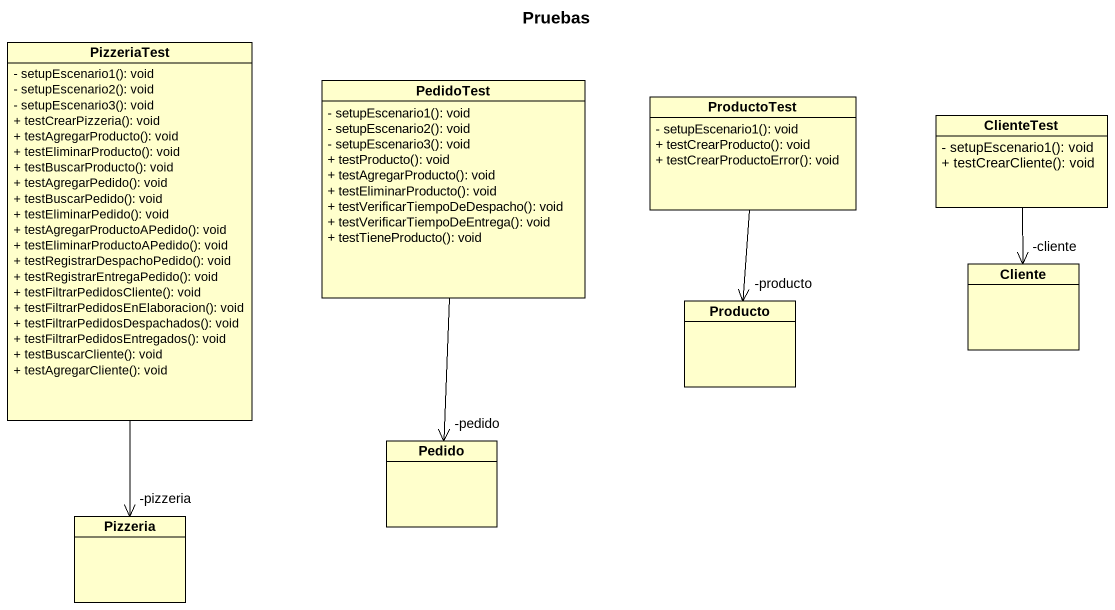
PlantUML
@startuml
title Pruebas
hide circle
hide empty members
skinparam classAttributeIconSize 0
class PizzeriaTest {
  - setupEscenario1(): void
  - setupEscenario2(): void
  - setupEscenario3(): void
  + testCrearPizzeria(): void
  + testAgregarProducto(): void
  + testEliminarProducto(): void
  + testBuscarProducto(): void
  + testAgregarPedido(): void
  + testBuscarPedido(): void
  + testEliminarPedido(): void
  + testAgregarProductoAPedido(): void
  + testEliminarProductoAPedido(): void
  + testRegistrarDespachoPedido(): void
  + testRegistrarEntregaPedido(): void
  + testFiltrarPedidosCliente(): void
  + testFiltrarPedidosEnElaboracion(): void
  + testFiltrarPedidosDespachados(): void
  + testFiltrarPedidosEntregados(): void
  + testBuscarCliente(): void
  + testAgregarCliente(): void
}
class PedidoTest {
  - setupEscenario1(): void
  - setupEscenario2(): void
  - setupEscenario3(): void
  + testProducto(): void
  + testAgregarProducto(): void
  + testEliminarProducto(): void
  + testVerificarTiempoDeDespacho(): void
  + testVerificarTiempoDeEntrega(): void
  + testTieneProducto(): void
}
class ProductoTest {
  - setupEscenario1(): void
  + testCrearProducto(): void
  + testCrearProductoError(): void
}
class ClienteTest {
  - setupEscenario1(): void
  + testCrearCliente(): void
}
class Cliente
class Producto
class Pedido
class Pizzeria
PizzeriaTest --> "-pizzeria" Pizzeria
PedidoTest --> "-pedido" Pedido
ProductoTest --> "-producto" Producto
ClienteTest --> "-cliente" Cliente
@enduml
